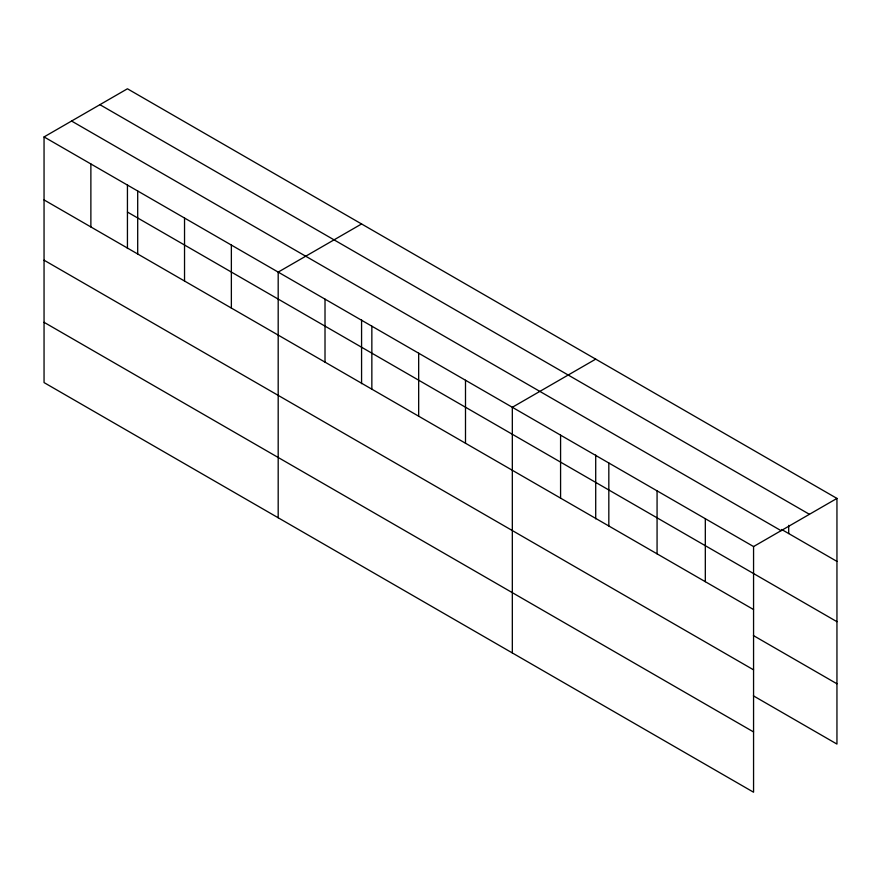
<?xml version="1.0" encoding="UTF-8"?>
<svg xmlns="http://www.w3.org/2000/svg" width="881" height="881" viewBox="0 0 881 881"><rect width="100%" height="100%" fill="white"/><g stroke="black" fill="none" stroke-linecap="round" stroke-linejoin="round"><path stroke-width="1.32" d="M44.05 136.929L753.563 546.561L753.563 792.217L44.05 382.585L44.05 136.929L127.437 88.783L836.95 498.415L836.95 744.071L753.398 695.836M361.573 223.961L278.187 272.108L278.187 517.764M595.71 359.14L512.324 407.286L512.324 652.942M753.563 546.561L836.95 498.415M99.916 104.674L809.43 514.306M781.645 529.481L836.95 561.406M71.57 121.038L781.084 530.67M127.437 212.057L836.95 621.689M44.05 199.921L753.563 609.553M753.398 635.553L836.95 683.788M44.05 260.192L753.563 669.835M44.05 322.303L753.563 731.935M788.704 525.34L788.704 533.556M705.318 518.711L705.318 581.691M657.072 490.849L657.072 553.841M608.826 462.999L608.826 525.99M595.71 455.014L595.71 518.865M560.58 435.137L560.58 498.128M465.498 380.251L465.498 443.242M418.673 353.215L418.673 416.206M371.848 326.179L371.848 389.171M361.573 319.836L361.573 383.687M325.012 299.144L325.012 362.135M231.362 245.072L231.362 308.064M184.536 218.036L184.536 281.028M137.7 191.001L137.7 253.992M127.437 184.658L127.437 248.508M90.875 163.965L90.875 226.957"/></g></svg>
